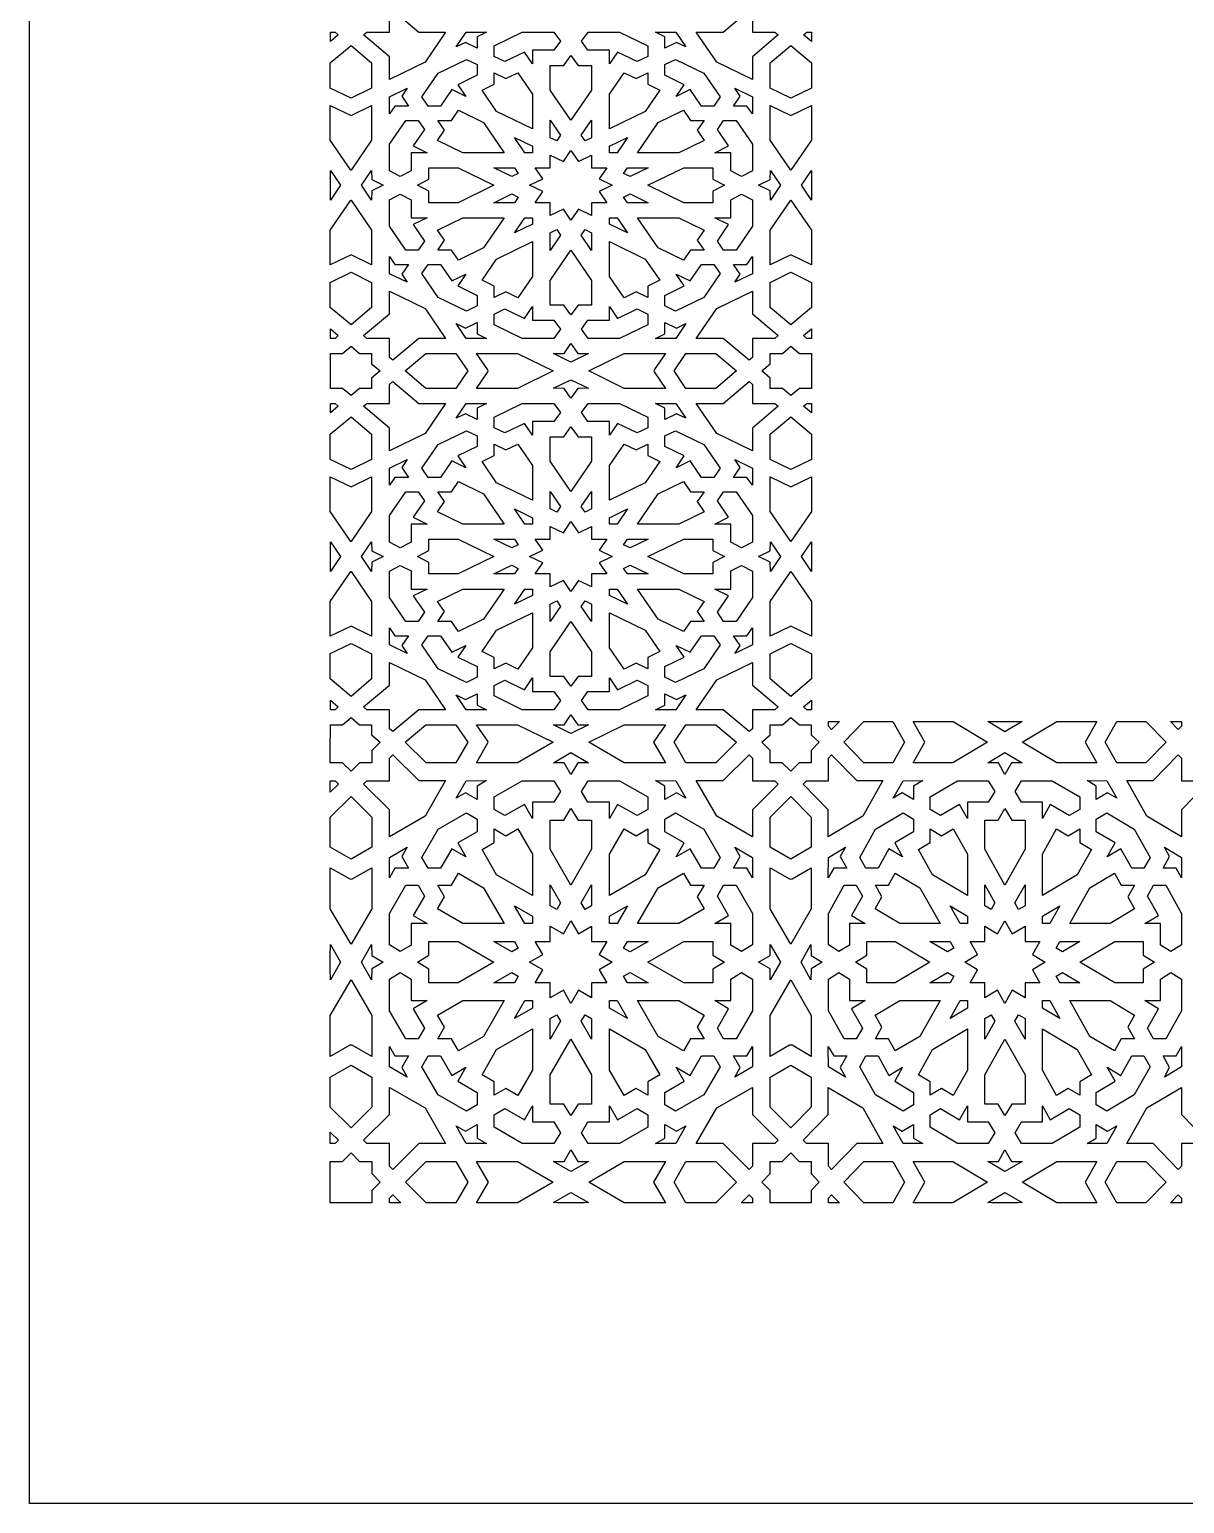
# Model space of a CAD drawing. Extents: x -340 to 340, y -250 to 250.
# Drawn here: x -340 to -148, y -250 to -5 of the extents above; entities that cross this region are included whole.
import ezdxf

# ---------------------------------------------------------------- set-up
doc = ezdxf.new("R2010")
doc.units = 0
doc.layers.add('LAYER_1', color=18, linetype='CONTINUOUS')

msp = doc.modelspace()

# ---------------------------------------------------------------- linework, layer by layer
at = {"layer": 'LAYER_1'}
for points in [[(-340, -250), (-340, 100), (-180, 250), (340, 250), (340, -250)], [(-275.31, -5.4), (-270.84, -5.4), (-274.26, -10.39), (-280.17, -13.27), (-280.17, -9.5), (-284.46, -5.87), (-283.91, -5.41), (-280.16, -5.41), (-280.16, -2.9), (-280.16, -2.9), (-280.16, -2.25), (-280.16, -2.25), (-280.16, -2.9), (-278.28, -2.9), (-279.6, -1.78), (-280.16, -2.25), (-280.16, -2.24), (-279.6, -1.77)], [(-219.85, -2.24), (-219.85, -5.41), (-216.1, -5.41), (-215.55, -5.87), (-219.84, -9.5), (-219.84, -13.27), (-225.75, -10.39), (-229.17, -5.4), (-224.69, -5.4), (-220.4, -1.77)], [(-289.22, -5.41), (-288.67, -5.87), (-289.99, -6.99), (-289.99, -5.41)], [(-265.6, -6.17), (-265.6, -8.06), (-267.53, -7.12), (-269.1, -7.87), (-267.41, -5.4), (-264.04, -5.4)], [(-252.85, -5.4), (-251.74, -6.92), (-252.84, -8.43), (-256.4, -8.43), (-256.4, -10.69), (-257.75, -8.73), (-260.98, -10.31), (-262.78, -9.44), (-262.78, -7.68), (-258.09, -5.4)], [(-237.23, -7.68), (-237.23, -9.44), (-239.02, -10.31), (-242.26, -8.73), (-243.6, -10.69), (-243.6, -8.43), (-247.17, -8.43), (-248.26, -6.92), (-247.16, -5.4), (-241.92, -5.4)], [(-232.59, -5.4), (-230.9, -7.87), (-232.47, -7.12), (-234.41, -8.06), (-234.41, -6.17), (-235.97, -5.4)], [(-210.01, -6.99), (-211.34, -5.87), (-210.78, -5.41), (-210.01, -5.41)], [(-283.13, -10.53), (-283.13, -14.72), (-286.56, -16.39), (-290, -14.72), (-290, -10.53), (-286.56, -7.63)], [(-248.82, -10.94), (-246.57, -10.93), (-246.57, -15.03), (-250, -20.05), (-253.44, -15.03), (-253.44, -10.93), (-251.18, -10.94), (-250, -9.31)], [(-210, -10.53), (-210, -14.72), (-213.44, -16.39), (-216.88, -14.72), (-216.88, -10.53), (-213.44, -7.63)], [(-265.6, -10.81), (-265.6, -12.56), (-268.83, -14.14), (-267.49, -16.1), (-269.81, -14.97), (-271.68, -17.7), (-273.76, -17.7), (-274.79, -16.18), (-272.08, -12.22), (-267.39, -9.93)], [(-256.4, -15.7), (-256.4, -21.5), (-262.35, -18.6), (-264.78, -15.06), (-262.78, -14.08), (-262.78, -12.18), (-260.83, -13.13), (-258.83, -12.15)], [(-239.18, -13.13), (-237.23, -12.18), (-237.23, -14.08), (-235.23, -15.06), (-237.65, -18.6), (-243.6, -21.5), (-243.6, -15.7), (-241.17, -12.15)], [(-227.92, -12.22), (-225.21, -16.18), (-226.25, -17.7), (-228.33, -17.7), (-230.2, -14.97), (-232.51, -16.1), (-231.18, -14.14), (-234.41, -12.56), (-234.41, -10.81), (-232.62, -9.93)], [(-278.13, -16.06), (-277.01, -17.7), (-279.25, -17.7), (-280.17, -19.01), (-280.16, -16.16), (-277.24, -14.74)], [(-219.85, -16.16), (-219.84, -19.01), (-220.76, -17.7), (-223, -17.7), (-221.88, -16.06), (-222.77, -14.74)], [(-283.13, -23.37), (-286.56, -28.36), (-286.56, -28.36), (-286.57, -28.36), (-290, -23.37), (-290, -17.61), (-286.56, -19.29), (-283.13, -17.61)], [(-264.53, -20.44), (-261.09, -25.46), (-267.96, -25.46), (-272.16, -23.41), (-271.01, -21.72), (-272.13, -20.08), (-269.88, -20.08), (-268.72, -18.39)], [(-230.13, -20.08), (-227.87, -20.08), (-229, -21.72), (-227.84, -23.41), (-232.05, -25.46), (-238.92, -25.46), (-235.48, -20.44), (-231.28, -18.39)], [(-210, -23.37), (-213.44, -28.36), (-213.44, -28.36), (-213.45, -28.36), (-216.88, -23.37), (-216.88, -17.61), (-213.44, -19.29), (-210, -17.61)], [(-275.38, -20.08), (-274.35, -21.59), (-276.22, -24.32), (-273.89, -25.46), (-276.58, -25.46), (-276.58, -28.47), (-278.37, -29.39), (-280.17, -28.46), (-280.17, -24.04), (-277.46, -20.08)], [(-251.72, -22.56), (-252.35, -23.48), (-253.44, -22.95), (-253.44, -20.04)], [(-246.57, -22.95), (-247.66, -23.48), (-248.29, -22.56), (-246.57, -20.04)], [(-219.84, -24.04), (-219.84, -28.46), (-221.64, -29.39), (-223.43, -28.47), (-223.43, -25.46), (-226.11, -25.46), (-223.79, -24.32), (-225.66, -21.59), (-224.62, -20.08), (-222.55, -20.08)], [(-256.4, -24.39), (-256.4, -25.46), (-257.66, -25.46), (-259.39, -22.94)], [(-242.34, -25.46), (-243.6, -25.46), (-243.6, -24.39), (-240.62, -22.94)], [(-248.75, -26.9), (-246.57, -25.84), (-246.57, -27.96), (-244.05, -27.96), (-245.31, -29.8), (-243.13, -30.86), (-245.31, -31.92), (-244.05, -33.76), (-246.57, -33.76), (-246.57, -35.88), (-248.75, -34.82), (-250, -36.66), (-251.26, -34.82), (-253.44, -35.88), (-253.44, -33.76), (-255.95, -33.76), (-254.69, -31.92), (-256.87, -30.86), (-254.69, -29.8), (-255.95, -27.96), (-253.44, -27.96), (-253.44, -25.84), (-251.26, -26.9), (-250, -25.06)], [(-288.3, -30.86), (-289.99, -33.34), (-289.99, -32.7), (-289.99, -29.02), (-289.99, -28.39)], [(-283.12, -29.92), (-281.19, -30.86), (-283.12, -31.81), (-283.14, -33.34), (-284.83, -30.86), (-283.14, -28.39)], [(-262.81, -30.86), (-268.75, -33.76), (-273.61, -33.76), (-273.61, -31.86), (-275.53, -30.86), (-273.61, -29.86), (-273.61, -27.96), (-268.75, -27.96)], [(-258.75, -28.88), (-259.84, -29.41), (-262.82, -27.96), (-259.38, -27.96)], [(-237.19, -27.96), (-240.17, -29.41), (-241.26, -28.88), (-240.63, -27.96)], [(-226.4, -27.96), (-226.4, -29.86), (-224.48, -30.86), (-226.4, -31.86), (-226.4, -33.76), (-231.25, -33.76), (-237.2, -30.86), (-231.25, -27.96)], [(-215.18, -30.86), (-216.86, -33.34), (-216.88, -31.81), (-218.82, -30.86), (-216.88, -29.92), (-216.86, -28.39)], [(-210.01, -29.02), (-210.01, -32.7), (-210.02, -33.34), (-211.7, -30.86), (-210.02, -28.39)], [(-283.13, -38.35), (-283.13, -44.11), (-286.56, -42.44), (-290, -44.11), (-290, -38.35), (-286.57, -33.36), (-286.56, -33.37), (-286.56, -33.36)], [(-276.58, -33.26), (-276.58, -36.27), (-273.89, -36.27), (-276.22, -37.4), (-274.35, -40.13), (-275.38, -41.65), (-277.46, -41.65), (-280.17, -37.68), (-280.17, -33.26), (-278.37, -32.33)], [(-258.75, -32.84), (-259.38, -33.76), (-262.82, -33.76), (-259.84, -32.31)], [(-237.19, -33.76), (-240.63, -33.76), (-241.26, -32.84), (-240.17, -32.31)], [(-219.84, -33.26), (-219.84, -37.68), (-222.55, -41.65), (-224.62, -41.65), (-225.66, -40.13), (-223.79, -37.4), (-226.11, -36.27), (-223.43, -36.27), (-223.43, -33.26), (-221.64, -32.33)], [(-210, -38.35), (-210, -44.11), (-213.44, -42.44), (-216.88, -44.11), (-216.88, -38.35), (-213.45, -33.36), (-213.44, -33.37), (-213.44, -33.36)], [(-261.09, -36.27), (-264.53, -41.29), (-268.72, -43.33), (-269.88, -41.65), (-272.13, -41.65), (-271.01, -40), (-272.16, -38.31), (-267.96, -36.27)], [(-256.4, -36.27), (-256.4, -37.33), (-259.39, -38.78), (-257.66, -36.27)], [(-240.62, -38.78), (-243.6, -37.33), (-243.6, -36.27), (-242.34, -36.27)], [(-227.84, -38.31), (-229, -40), (-227.87, -41.65), (-230.13, -41.65), (-231.28, -43.33), (-235.48, -41.29), (-238.92, -36.27), (-232.05, -36.27)], [(-251.72, -39.16), (-253.44, -41.68), (-253.44, -38.78), (-252.35, -38.24)], [(-246.57, -38.78), (-246.57, -41.68), (-248.29, -39.16), (-247.66, -38.24)], [(-256.4, -46.02), (-258.83, -49.57), (-260.83, -48.59), (-262.78, -49.54), (-262.78, -47.64), (-264.78, -46.66), (-262.35, -43.12), (-256.4, -40.22)], [(-237.65, -43.12), (-235.23, -46.66), (-237.23, -47.64), (-237.23, -49.54), (-239.18, -48.59), (-241.17, -49.57), (-243.6, -46.02), (-243.6, -40.22)], [(-279.25, -44.02), (-277.01, -44.02), (-278.13, -45.66), (-277.24, -46.99), (-280.16, -45.56), (-280.17, -42.71)], [(-269.81, -46.75), (-267.49, -45.62), (-268.83, -47.58), (-265.6, -49.16), (-265.6, -50.91), (-267.39, -51.79), (-272.08, -49.5), (-274.79, -45.54), (-273.76, -44.02), (-271.68, -44.02)], [(-246.57, -46.69), (-246.57, -50.79), (-248.82, -50.79), (-250, -52.41), (-251.18, -50.79), (-253.44, -50.79), (-253.44, -46.69), (-250, -41.67)], [(-226.25, -44.02), (-225.21, -45.54), (-227.92, -49.5), (-232.62, -51.79), (-234.41, -50.91), (-234.41, -49.16), (-231.18, -47.58), (-232.51, -45.62), (-230.2, -46.75), (-228.33, -44.02)], [(-219.85, -45.56), (-222.77, -46.99), (-221.88, -45.66), (-223, -44.02), (-220.76, -44.02), (-219.84, -42.71)], [(-283.13, -47), (-283.13, -51.2), (-286.56, -54.09), (-290, -51.2), (-290, -47), (-286.56, -45.33)], [(-210, -47), (-210, -51.2), (-213.44, -54.09), (-216.88, -51.2), (-216.88, -47), (-213.44, -45.33)], [(-274.26, -51.33), (-270.84, -56.33), (-275.31, -56.33), (-279.6, -59.95), (-280.16, -59.48), (-280.16, -56.32), (-283.91, -56.32), (-284.46, -55.85), (-280.17, -52.23), (-280.17, -48.45)], [(-219.84, -52.23), (-215.55, -55.85), (-216.1, -56.32), (-219.85, -56.32), (-219.85, -59.48), (-220.4, -59.95), (-224.69, -56.33), (-229.17, -56.33), (-225.75, -51.33), (-219.84, -48.45)], [(-256.4, -53.29), (-252.84, -53.29), (-251.74, -54.8), (-252.85, -56.32), (-258.09, -56.32), (-262.78, -54.04), (-262.78, -52.29), (-260.98, -51.41), (-257.75, -52.99), (-256.4, -51.03)], [(-242.26, -52.99), (-239.02, -51.41), (-237.23, -52.29), (-237.23, -54.04), (-241.92, -56.32), (-247.16, -56.32), (-248.26, -54.8), (-247.17, -53.29), (-243.6, -53.29), (-243.6, -51.03)], [(-265.6, -55.55), (-264.04, -56.33), (-267.41, -56.32), (-269.1, -53.85), (-267.53, -54.6), (-265.6, -53.66)], [(-232.47, -54.6), (-230.9, -53.85), (-232.59, -56.32), (-235.97, -56.33), (-234.41, -55.55), (-234.41, -53.66)], [(-288.67, -55.85), (-289.22, -56.32), (-289.99, -56.32), (-289.99, -54.73)], [(-210.01, -56.32), (-210.78, -56.32), (-211.34, -55.85), (-210.01, -54.73)], [(-285.15, -58.82), (-283.14, -58.82), (-283.14, -60.52), (-281.72, -61.72), (-283.14, -62.93), (-283.14, -64.62), (-285.15, -64.62), (-286.56, -65.82), (-287.98, -64.62), (-289.99, -64.62), (-289.99, -62.93), (-289.99, -61.72), (-289.99, -60.52), (-289.99, -58.82), (-287.98, -58.82), (-286.56, -57.63)], [(-248.88, -58.82), (-247.08, -58.83), (-250, -60.26), (-252.93, -58.83), (-251.12, -58.82), (-250, -57.19)], [(-212.02, -58.82), (-210.01, -58.82), (-210.01, -60.52), (-210.01, -61.72), (-210.01, -62.93), (-210.01, -64.62), (-212.02, -64.62), (-213.44, -65.82), (-214.86, -64.62), (-216.87, -64.62), (-216.87, -62.93), (-218.29, -61.72), (-216.87, -60.52), (-216.87, -58.82), (-214.86, -58.82), (-213.44, -57.63)], [(-267.14, -61.72), (-269.13, -64.63), (-274.1, -64.63), (-277.54, -61.72), (-274.1, -58.82), (-269.13, -58.82)], [(-252.96, -61.72), (-258.88, -64.63), (-265.7, -64.63), (-263.84, -61.9), (-263.78, -61.72), (-263.84, -61.54), (-265.7, -58.82), (-258.88, -58.82)], [(-234.3, -58.82), (-236.17, -61.54), (-236.22, -61.72), (-236.17, -61.9), (-234.3, -64.63), (-241.13, -64.63), (-247.05, -61.72), (-241.13, -58.82)], [(-225.91, -58.82), (-222.47, -61.72), (-225.91, -64.63), (-230.88, -64.63), (-232.87, -61.72), (-230.88, -58.82)], [(-275.31, -67.12), (-270.84, -67.12), (-274.26, -72.11), (-280.17, -75), (-280.17, -71.22), (-284.46, -67.6), (-283.91, -67.13), (-280.16, -67.13), (-280.16, -63.96), (-279.6, -63.5)], [(-247.08, -64.61), (-248.88, -64.62), (-250, -66.26), (-251.12, -64.62), (-252.93, -64.61), (-250, -63.19)], [(-219.85, -63.96), (-219.85, -67.13), (-216.1, -67.13), (-215.55, -67.6), (-219.84, -71.22), (-219.84, -75), (-225.75, -72.11), (-229.17, -67.12), (-224.69, -67.12), (-220.4, -63.5)], [(-289.22, -67.13), (-288.67, -67.6), (-289.99, -68.71), (-289.99, -67.13)], [(-265.6, -67.9), (-265.6, -69.79), (-267.53, -68.84), (-269.1, -69.59), (-267.41, -67.13), (-264.04, -67.12)], [(-252.85, -67.12), (-251.74, -68.64), (-252.84, -70.15), (-256.4, -70.15), (-256.4, -72.42), (-257.75, -70.45), (-260.98, -72.03), (-262.78, -71.16), (-262.78, -69.4), (-258.09, -67.12)], [(-237.23, -69.4), (-237.23, -71.16), (-239.02, -72.03), (-242.26, -70.45), (-243.6, -72.42), (-243.6, -70.15), (-247.17, -70.15), (-248.26, -68.64), (-247.16, -67.12), (-241.92, -67.12)], [(-232.59, -67.13), (-230.9, -69.59), (-232.47, -68.84), (-234.41, -69.79), (-234.41, -67.9), (-235.97, -67.12)], [(-210.01, -68.71), (-211.34, -67.6), (-210.78, -67.13), (-210.01, -67.13)], [(-283.13, -72.25), (-283.13, -76.44), (-286.56, -78.12), (-290, -76.44), (-290, -72.25), (-286.56, -69.35)], [(-248.82, -72.66), (-246.57, -72.66), (-246.57, -76.75), (-250, -81.78), (-253.44, -76.75), (-253.44, -72.66), (-251.18, -72.66), (-250, -71.04)], [(-210, -72.25), (-210, -76.44), (-213.44, -78.12), (-216.88, -76.44), (-216.88, -72.25), (-213.44, -69.35)], [(-265.6, -72.53), (-265.6, -74.28), (-268.83, -75.86), (-267.49, -77.82), (-269.81, -76.69), (-271.68, -79.42), (-273.76, -79.42), (-274.79, -77.91), (-272.08, -73.94), (-267.39, -71.66)], [(-227.92, -73.94), (-225.21, -77.91), (-226.25, -79.42), (-228.33, -79.42), (-230.2, -76.69), (-232.51, -77.82), (-231.18, -75.86), (-234.41, -74.28), (-234.41, -72.53), (-232.62, -71.66)], [(-256.4, -77.43), (-256.4, -83.22), (-262.35, -80.32), (-264.78, -76.78), (-262.78, -75.8), (-262.78, -73.9), (-260.83, -74.85), (-258.83, -73.88)], [(-239.18, -74.85), (-237.23, -73.9), (-237.23, -75.8), (-235.23, -76.78), (-237.65, -80.32), (-243.6, -83.22), (-243.6, -77.43), (-241.17, -73.88)], [(-278.13, -77.79), (-277.01, -79.42), (-279.25, -79.42), (-280.17, -80.74), (-280.16, -77.88), (-277.24, -76.46)], [(-219.85, -77.88), (-219.84, -80.74), (-220.76, -79.42), (-223, -79.42), (-221.88, -77.79), (-222.77, -76.46)], [(-283.13, -85.09), (-286.56, -90.08), (-286.56, -90.08), (-286.57, -90.08), (-290, -85.1), (-290, -79.33), (-286.56, -81.01), (-283.13, -79.33)], [(-264.53, -82.16), (-261.09, -87.18), (-267.96, -87.18), (-272.16, -85.13), (-271.01, -83.44), (-272.13, -81.8), (-269.88, -81.8), (-268.72, -80.11)], [(-230.13, -81.8), (-227.87, -81.8), (-229, -83.44), (-227.84, -85.13), (-232.05, -87.18), (-238.92, -87.18), (-235.48, -82.16), (-231.28, -80.11)], [(-213.44, -81.01), (-210, -79.33), (-210, -85.09), (-213.44, -90.08), (-213.44, -90.08), (-213.45, -90.08), (-216.88, -85.09), (-216.88, -79.33)], [(-275.38, -81.8), (-274.35, -83.31), (-276.22, -86.05), (-273.89, -87.18), (-276.58, -87.18), (-276.58, -90.19), (-278.37, -91.11), (-280.17, -90.18), (-280.17, -85.76), (-277.46, -81.8)], [(-251.72, -84.28), (-252.35, -85.2), (-253.44, -84.67), (-253.44, -81.76)], [(-246.57, -84.67), (-247.66, -85.2), (-248.29, -84.28), (-246.57, -81.76)], [(-219.84, -85.76), (-219.84, -90.18), (-221.64, -91.11), (-223.43, -90.19), (-223.43, -87.18), (-226.11, -87.18), (-223.79, -86.05), (-225.66, -83.31), (-224.62, -81.8), (-222.55, -81.8)], [(-256.4, -86.12), (-256.4, -87.18), (-257.66, -87.18), (-259.39, -84.66)], [(-242.34, -87.18), (-243.6, -87.18), (-243.6, -86.12), (-240.62, -84.66)], [(-248.75, -88.62), (-246.57, -87.56), (-246.57, -89.68), (-244.05, -89.68), (-245.31, -91.52), (-243.13, -92.58), (-245.31, -93.65), (-244.05, -95.48), (-246.57, -95.48), (-246.57, -97.61), (-248.75, -96.54), (-250, -98.38), (-251.26, -96.54), (-253.44, -97.61), (-253.44, -95.48), (-255.95, -95.48), (-254.69, -93.65), (-256.87, -92.58), (-254.69, -91.52), (-255.95, -89.68), (-253.44, -89.68), (-253.44, -87.56), (-251.26, -88.62), (-250, -86.78)], [(-288.3, -92.58), (-289.99, -95.06), (-289.99, -94.42), (-289.99, -90.74), (-289.99, -90.11)], [(-283.12, -91.64), (-281.19, -92.58), (-283.12, -93.53), (-283.14, -95.06), (-284.83, -92.58), (-283.14, -90.11)], [(-262.81, -92.58), (-268.75, -95.48), (-273.61, -95.48), (-273.61, -93.58), (-275.53, -92.58), (-273.61, -91.59), (-273.61, -89.68), (-268.75, -89.68)], [(-258.75, -90.61), (-259.84, -91.14), (-262.82, -89.68), (-259.38, -89.68)], [(-237.19, -89.68), (-240.17, -91.14), (-241.26, -90.61), (-240.63, -89.68)], [(-226.4, -89.68), (-226.4, -91.59), (-224.48, -92.58), (-226.4, -93.58), (-226.4, -95.48), (-231.25, -95.48), (-237.2, -92.58), (-231.25, -89.68)], [(-215.18, -92.58), (-216.86, -95.06), (-216.88, -93.53), (-218.82, -92.58), (-216.88, -91.64), (-216.86, -90.11)], [(-210.01, -90.74), (-210.01, -94.42), (-210.02, -95.06), (-211.7, -92.58), (-210.02, -90.11)], [(-283.13, -100.07), (-283.13, -105.83), (-286.56, -104.16), (-290, -105.83), (-290, -100.07), (-286.57, -95.09), (-286.56, -95.09), (-286.56, -95.09)], [(-276.58, -94.98), (-276.58, -97.99), (-273.89, -97.99), (-276.22, -99.12), (-274.35, -101.85), (-275.38, -103.37), (-277.46, -103.37), (-280.17, -99.41), (-280.17, -94.99), (-278.37, -94.05)], [(-258.75, -94.56), (-259.38, -95.48), (-262.82, -95.48), (-259.84, -94.03)], [(-237.19, -95.48), (-240.63, -95.48), (-241.26, -94.56), (-240.17, -94.03)], [(-219.84, -94.99), (-219.84, -99.41), (-222.55, -103.37), (-224.62, -103.37), (-225.66, -101.85), (-223.79, -99.12), (-226.11, -97.99), (-223.43, -97.99), (-223.43, -94.98), (-221.64, -94.05)], [(-210, -100.07), (-210, -105.83), (-213.44, -104.16), (-216.88, -105.83), (-216.88, -100.07), (-213.45, -95.09), (-213.44, -95.09), (-213.44, -95.09)], [(-261.09, -97.99), (-264.53, -103.01), (-268.72, -105.06), (-269.88, -103.37), (-272.13, -103.37), (-271.01, -101.72), (-272.16, -100.04), (-267.96, -97.99)], [(-256.4, -97.99), (-256.4, -99.05), (-259.39, -100.5), (-257.66, -97.99)], [(-240.62, -100.5), (-243.6, -99.05), (-243.6, -97.99), (-242.34, -97.99)], [(-227.84, -100.04), (-229, -101.72), (-227.87, -103.37), (-230.13, -103.37), (-231.28, -105.06), (-235.48, -103.01), (-238.92, -97.99), (-232.05, -97.99)], [(-251.72, -100.89), (-253.44, -103.4), (-253.44, -100.5), (-252.35, -99.97)], [(-246.57, -100.5), (-246.57, -103.4), (-248.29, -100.89), (-247.66, -99.97)], [(-256.4, -107.74), (-258.83, -111.29), (-260.83, -110.31), (-262.78, -111.26), (-262.78, -109.36), (-264.78, -108.39), (-262.35, -104.84), (-256.4, -101.94)], [(-237.65, -104.84), (-235.23, -108.39), (-237.23, -109.36), (-237.23, -111.26), (-239.18, -110.31), (-241.17, -111.29), (-243.6, -107.74), (-243.6, -101.94)], [(-279.25, -105.75), (-277.01, -105.75), (-278.13, -107.38), (-277.24, -108.71), (-280.16, -107.28), (-280.17, -104.43)], [(-246.57, -108.41), (-246.57, -112.51), (-248.82, -112.51), (-250, -114.13), (-251.18, -112.51), (-253.44, -112.51), (-253.44, -108.41), (-250, -103.39)], [(-219.85, -107.28), (-222.77, -108.71), (-221.88, -107.38), (-223, -105.75), (-220.76, -105.75), (-219.84, -104.43)], [(-283.13, -108.73), (-283.13, -112.92), (-286.56, -115.82), (-290, -112.92), (-290, -108.72), (-286.56, -107.05)], [(-269.81, -108.48), (-267.49, -107.35), (-268.83, -109.3), (-265.6, -110.88), (-265.6, -112.64), (-267.39, -113.51), (-272.08, -111.22), (-274.79, -107.26), (-273.76, -105.75), (-271.68, -105.75)], [(-226.25, -105.75), (-225.21, -107.26), (-227.92, -111.22), (-232.62, -113.51), (-234.41, -112.64), (-234.41, -110.88), (-231.18, -109.3), (-232.51, -107.35), (-230.2, -108.48), (-228.33, -105.75)], [(-210, -108.73), (-210, -112.92), (-213.44, -115.82), (-216.88, -112.92), (-216.88, -108.73), (-213.44, -107.05)], [(-274.26, -113.06), (-270.84, -118.05), (-275.31, -118.05), (-279.6, -121.67), (-280.16, -121.21), (-280.16, -118.04), (-283.91, -118.04), (-284.46, -117.57), (-280.17, -113.95), (-280.17, -110.17)], [(-219.84, -113.95), (-215.55, -117.57), (-216.1, -118.04), (-219.85, -118.04), (-219.85, -121.21), (-220.4, -121.67), (-224.69, -118.05), (-229.17, -118.05), (-225.75, -113.06), (-219.84, -110.17)], [(-256.4, -115.02), (-252.84, -115.02), (-251.74, -116.53), (-252.85, -118.05), (-258.09, -118.05), (-262.78, -115.76), (-262.78, -114.01), (-260.98, -113.13), (-257.75, -114.72), (-256.4, -112.75)], [(-242.26, -114.72), (-239.02, -113.13), (-237.23, -114.01), (-237.23, -115.76), (-241.92, -118.05), (-247.16, -118.05), (-248.26, -116.53), (-247.17, -115.02), (-243.6, -115.02), (-243.6, -112.75)], [(-288.67, -117.57), (-289.22, -118.04), (-289.99, -118.04), (-289.99, -116.45)], [(-265.6, -117.27), (-264.04, -118.05), (-267.41, -118.04), (-269.1, -115.58), (-267.53, -116.33), (-265.6, -115.38)], [(-232.47, -116.33), (-230.9, -115.58), (-232.59, -118.04), (-235.97, -118.05), (-234.41, -117.27), (-234.41, -115.38)], [(-210.01, -118.04), (-210.78, -118.04), (-211.34, -117.57), (-210.01, -116.45)], [(-285.15, -120.54), (-283.14, -120.54), (-283.14, -122.24), (-281.72, -123.44), (-283.12, -124.85), (-283.12, -126.87), (-285.14, -126.87), (-286.56, -128.28), (-287.98, -126.87), (-290, -126.87), (-290, -124.85), (-290, -124.85), (-290, -124.68), (-290, -123.44), (-289.99, -122.24), (-289.99, -120.54), (-287.98, -120.54), (-286.56, -119.35)], [(-248.88, -120.54), (-247.08, -120.56), (-250, -121.98), (-252.93, -120.56), (-251.12, -120.54), (-250, -118.91)], [(-212.04, -120.54), (-210.1, -120.54), (-210.1, -122.24), (-208.73, -123.44), (-210.1, -124.85), (-210.1, -126.87), (-212.06, -126.87), (-213.45, -128.28), (-214.87, -126.87), (-216.88, -126.87), (-216.88, -124.85), (-218.29, -123.44), (-216.87, -122.24), (-216.87, -120.54), (-214.86, -120.54), (-213.44, -119.35)], [(-206.68, -121.33), (-207.21, -120.78), (-207.21, -120.01), (-205.39, -120.01)], [(-194.55, -123.44), (-196.48, -126.88), (-201.31, -126.87), (-204.65, -123.44), (-201.31, -120), (-198.15, -120), (-196.48, -120)], [(-180.76, -123.43), (-180.76, -123.44), (-180.76, -123.44), (-186.51, -126.88), (-193.14, -126.87), (-191.21, -123.44), (-193.14, -120), (-190.5, -120), (-186.5, -120)], [(-175.02, -120.02), (-177.87, -121.7), (-180.72, -120.02), (-179.99, -120.01), (-175.75, -120.01)], [(-162.6, -120), (-164.53, -123.44), (-162.6, -126.87), (-169.24, -126.88), (-174.99, -123.44), (-174.98, -123.44), (-174.99, -123.43), (-169.24, -120), (-165.24, -120)], [(-154.43, -120), (-151.09, -123.44), (-154.43, -126.87), (-159.26, -126.88), (-161.19, -123.44), (-159.26, -120), (-157.59, -120)], [(-148.53, -120.78), (-149.07, -121.33), (-150.36, -120.01), (-148.53, -120.01)], [(-267.14, -123.44), (-269.12, -126.88), (-274.09, -126.87), (-277.53, -123.44), (-274.1, -120.54), (-269.13, -120.54)], [(-252.96, -123.44), (-252.97, -123.44), (-252.97, -123.44), (-258.88, -126.88), (-265.7, -126.87), (-263.75, -123.44), (-263.84, -123.27), (-265.7, -120.54), (-258.88, -120.54)], [(-234.3, -120.54), (-236.17, -123.27), (-236.26, -123.44), (-234.31, -126.87), (-241.13, -126.88), (-247.04, -123.44), (-247.04, -123.44), (-247.04, -123.44), (-241.13, -120.54)], [(-225.91, -120.54), (-222.48, -123.44), (-222.48, -123.44), (-225.91, -126.87), (-230.88, -126.88), (-232.87, -123.44), (-230.88, -120.54)], [(-275.31, -129.83), (-270.84, -129.83), (-274.26, -135.75), (-280.17, -139.17), (-280.17, -134.69), (-284.46, -130.4), (-283.91, -129.84), (-280.16, -129.84), (-280.16, -126.09), (-279.6, -125.54)], [(-247.07, -126.86), (-248.88, -126.88), (-250, -128.81), (-251.12, -126.88), (-252.93, -126.86), (-250, -125.18)], [(-219.85, -126.09), (-219.85, -129.84), (-216.1, -129.84), (-215.54, -130.4), (-219.84, -134.69), (-219.84, -139.17), (-225.75, -135.75), (-229.17, -129.83), (-224.69, -129.83), (-220.4, -125.54)], [(-202.5, -129.83), (-198.14, -129.83), (-201.47, -135.75), (-207.23, -139.17), (-207.23, -134.69), (-211.4, -130.4), (-210.86, -129.84), (-207.21, -129.84), (-207.21, -126.09), (-206.68, -125.54)], [(-175.02, -126.86), (-176.78, -126.88), (-177.87, -128.81), (-178.96, -126.88), (-180.72, -126.86), (-177.87, -125.18)], [(-148.53, -126.09), (-148.53, -129.84), (-144.88, -129.84), (-144.34, -130.4), (-148.52, -134.69), (-148.52, -139.17), (-154.27, -135.75), (-157.6, -129.83), (-153.24, -129.83), (-149.07, -125.54)], [(-288.66, -130.4), (-290, -131.74), (-290, -129.84), (-289.21, -129.84)], [(-265.6, -130.76), (-265.6, -132.99), (-267.53, -131.87), (-269.1, -132.76), (-267.42, -129.84), (-264.04, -129.83)], [(-252.85, -129.84), (-251.74, -131.64), (-252.84, -133.43), (-256.4, -133.43), (-256.4, -136.11), (-257.75, -133.78), (-260.98, -135.65), (-262.78, -134.62), (-262.78, -132.54), (-258.09, -129.84)], [(-237.23, -132.54), (-237.23, -134.62), (-239.02, -135.65), (-242.26, -133.78), (-243.6, -136.11), (-243.6, -133.43), (-247.17, -133.43), (-248.26, -131.64), (-247.16, -129.84), (-241.92, -129.84)], [(-232.59, -129.84), (-230.9, -132.76), (-232.47, -131.87), (-234.41, -132.99), (-234.41, -130.76), (-235.97, -129.83)], [(-193.04, -130.76), (-193.04, -132.99), (-194.93, -131.87), (-196.46, -132.76), (-194.81, -129.84), (-191.53, -129.83)], [(-180.64, -129.84), (-179.57, -131.64), (-180.63, -133.43), (-184.1, -133.43), (-184.1, -136.11), (-185.41, -133.78), (-188.56, -135.65), (-190.3, -134.62), (-190.3, -132.54), (-185.74, -129.84)], [(-165.44, -132.54), (-165.44, -134.62), (-167.19, -135.65), (-170.33, -133.78), (-171.64, -136.11), (-171.64, -133.43), (-175.11, -133.43), (-176.18, -131.64), (-175.1, -129.84), (-170.01, -129.84)], [(-160.93, -129.84), (-159.28, -132.76), (-160.81, -131.87), (-162.7, -132.99), (-162.7, -130.76), (-164.22, -129.83)], [(-283.12, -135.9), (-283.12, -140.87), (-286.56, -142.86), (-290, -140.87), (-290, -135.9), (-286.56, -132.47)], [(-248.82, -136.4), (-246.57, -136.39), (-246.57, -141.25), (-250, -147.2), (-253.44, -141.25), (-253.44, -136.39), (-251.18, -136.4), (-250, -134.47)], [(-210.1, -135.9), (-210.1, -140.87), (-213.45, -142.86), (-216.89, -140.87), (-216.89, -135.9), (-213.45, -132.47)], [(-176.72, -136.4), (-174.53, -136.39), (-174.53, -141.25), (-177.87, -147.2), (-181.21, -141.25), (-181.21, -136.39), (-179.02, -136.4), (-177.87, -134.47)], [(-265.6, -136.24), (-265.6, -138.32), (-268.83, -140.19), (-267.49, -142.51), (-269.81, -141.17), (-271.68, -144.41), (-273.76, -144.41), (-274.79, -142.61), (-272.08, -137.92), (-267.39, -135.21)], [(-227.92, -137.92), (-225.21, -142.61), (-226.25, -144.41), (-228.33, -144.41), (-230.2, -141.17), (-232.51, -142.51), (-231.18, -140.19), (-234.41, -138.32), (-234.41, -136.24), (-232.62, -135.21)], [(-193.04, -136.24), (-193.04, -138.32), (-196.19, -140.19), (-194.89, -142.51), (-197.14, -141.17), (-198.96, -144.41), (-200.99, -144.41), (-201.99, -142.61), (-199.36, -137.92), (-194.79, -135.21)], [(-156.38, -137.92), (-153.75, -142.61), (-154.76, -144.41), (-156.78, -144.41), (-158.6, -141.17), (-160.85, -142.51), (-159.55, -140.19), (-162.7, -138.32), (-162.7, -136.24), (-160.95, -135.21)], [(-256.4, -142.04), (-256.4, -148.91), (-262.35, -145.48), (-264.78, -141.28), (-262.78, -140.12), (-262.78, -137.87), (-260.83, -139), (-258.83, -137.84)], [(-239.18, -139), (-237.23, -137.87), (-237.23, -140.12), (-235.23, -141.28), (-237.65, -145.48), (-243.6, -148.91), (-243.6, -142.04), (-241.17, -137.84)], [(-184.1, -142.04), (-184.1, -148.91), (-189.89, -145.48), (-192.25, -141.28), (-190.3, -140.12), (-190.3, -137.87), (-188.41, -139), (-186.46, -137.84)], [(-167.34, -139), (-165.44, -137.87), (-165.44, -140.12), (-163.49, -141.28), (-165.85, -145.48), (-171.64, -148.91), (-171.64, -142.04), (-169.28, -137.84)], [(-278.13, -142.47), (-277.01, -144.41), (-279.25, -144.41), (-280.17, -145.97), (-280.16, -142.59), (-277.24, -140.9)], [(-219.85, -142.59), (-219.84, -145.97), (-220.76, -144.41), (-223, -144.41), (-221.88, -142.47), (-222.77, -140.9)], [(-205.24, -142.47), (-204.15, -144.41), (-206.33, -144.41), (-207.23, -145.97), (-207.22, -142.59), (-204.37, -140.9)], [(-148.52, -142.59), (-148.52, -145.97), (-149.41, -144.41), (-151.59, -144.41), (-150.5, -142.47), (-151.37, -140.9)], [(-283.12, -151.12), (-286.56, -157.04), (-290, -151.13), (-290, -144.3), (-286.77, -146.17), (-286.56, -146.22), (-286.35, -146.17), (-283.12, -144.3)], [(-210.09, -151.12), (-213.45, -157.04), (-216.89, -151.12), (-216.89, -144.3), (-213.66, -146.17), (-213.45, -146.22), (-213.24, -146.17), (-210.1, -144.3)], [(-264.53, -147.65), (-261.09, -153.6), (-267.96, -153.6), (-272.16, -151.17), (-271.01, -149.17), (-272.13, -147.22), (-269.88, -147.22), (-268.72, -145.22)], [(-230.13, -147.22), (-227.87, -147.22), (-229, -149.17), (-227.84, -151.17), (-232.05, -153.6), (-238.92, -153.6), (-235.48, -147.65), (-231.28, -145.22)], [(-192, -147.65), (-188.66, -153.6), (-195.34, -153.6), (-199.44, -151.17), (-198.31, -149.17), (-199.4, -147.22), (-197.21, -147.22), (-196.09, -145.22)], [(-158.53, -147.22), (-156.34, -147.22), (-157.43, -149.17), (-156.31, -151.17), (-160.4, -153.6), (-167.08, -153.6), (-163.74, -147.65), (-159.65, -145.22)], [(-275.38, -147.22), (-274.35, -149.02), (-276.22, -152.25), (-273.89, -153.6), (-276.58, -153.6), (-276.58, -157.16), (-278.37, -158.26), (-280.17, -157.15), (-280.17, -151.92), (-277.46, -147.22)], [(-251.72, -150.16), (-252.35, -151.25), (-253.44, -150.62), (-253.44, -147.18)], [(-246.57, -150.62), (-247.66, -151.25), (-248.29, -150.16), (-246.57, -147.18)], [(-219.84, -151.92), (-219.84, -157.15), (-221.64, -158.26), (-223.43, -157.16), (-223.43, -153.6), (-226.11, -153.6), (-223.79, -152.25), (-225.66, -149.02), (-224.62, -147.22), (-222.55, -147.22)], [(-202.57, -147.22), (-201.56, -149.02), (-203.38, -152.25), (-201.12, -153.6), (-203.73, -153.6), (-203.73, -157.16), (-205.47, -158.26), (-207.22, -157.15), (-207.22, -151.92), (-204.59, -147.22)], [(-179.54, -150.16), (-180.15, -151.25), (-181.21, -150.62), (-181.21, -147.18)], [(-174.53, -150.62), (-175.59, -151.25), (-176.2, -150.16), (-174.53, -147.18)], [(-148.52, -151.92), (-148.52, -157.15), (-150.27, -158.26), (-152.01, -157.16), (-152.01, -153.6), (-154.62, -153.6), (-152.36, -152.25), (-154.18, -149.02), (-153.17, -147.22), (-151.15, -147.22)], [(-256.4, -152.34), (-256.4, -153.6), (-257.67, -153.6), (-259.39, -150.62)], [(-242.34, -153.6), (-243.6, -153.6), (-243.6, -152.34), (-240.62, -150.62)], [(-184.1, -152.34), (-184.1, -153.6), (-185.33, -153.6), (-187, -150.62)], [(-170.42, -153.6), (-171.64, -153.6), (-171.64, -152.34), (-168.74, -150.62)], [(-248.75, -155.31), (-246.57, -154.05), (-246.57, -156.56), (-244.05, -156.56), (-245.31, -158.74), (-243.13, -160), (-245.31, -161.26), (-244.05, -163.43), (-246.57, -163.43), (-246.57, -165.95), (-248.75, -164.69), (-250, -166.87), (-251.26, -164.69), (-253.44, -165.95), (-253.44, -163.43), (-255.95, -163.43), (-254.69, -161.26), (-256.87, -160), (-254.69, -158.74), (-255.95, -156.56), (-253.44, -156.56), (-253.44, -154.05), (-251.26, -155.31), (-250, -153.13)], [(-176.65, -155.31), (-174.53, -154.05), (-174.53, -156.56), (-172.08, -156.56), (-173.31, -158.74), (-171.19, -160), (-173.31, -161.26), (-172.08, -163.43), (-174.53, -163.43), (-174.53, -165.95), (-176.65, -164.69), (-177.87, -166.87), (-179.09, -164.69), (-181.21, -165.95), (-181.21, -163.43), (-183.66, -163.43), (-182.44, -161.26), (-184.56, -160), (-182.44, -158.74), (-183.66, -156.56), (-181.21, -156.56), (-181.21, -154.05), (-179.09, -155.31), (-177.87, -153.13)], [(-268.75, -156.56), (-262.81, -160), (-268.75, -163.43), (-273.61, -163.43), (-273.61, -161.18), (-275.53, -160), (-273.61, -158.82), (-273.61, -156.56)], [(-259.38, -156.56), (-258.75, -157.66), (-259.84, -158.29), (-262.82, -156.56)], [(-240.17, -158.29), (-241.26, -157.66), (-240.63, -156.56), (-237.19, -156.56)], [(-226.4, -158.82), (-224.48, -160), (-226.4, -161.18), (-226.4, -163.43), (-231.25, -163.43), (-237.2, -160), (-231.25, -156.56), (-226.4, -156.56)], [(-196.12, -156.56), (-190.33, -160), (-196.12, -163.43), (-200.84, -163.43), (-200.84, -161.18), (-202.71, -160), (-200.84, -158.82), (-200.84, -156.56)], [(-186.99, -156.56), (-186.38, -157.66), (-187.44, -158.29), (-190.34, -156.56)], [(-168.3, -158.29), (-169.36, -157.66), (-168.75, -156.56), (-165.4, -156.56)], [(-154.9, -158.82), (-153.03, -160), (-154.9, -161.18), (-154.9, -163.43), (-159.62, -163.43), (-165.41, -160), (-159.62, -156.56), (-154.9, -156.56)], [(-288.29, -160), (-289.98, -162.92), (-290, -161.12), (-290, -161.11), (-290, -158.88), (-290, -158.88), (-289.98, -157.08)], [(-283.12, -158.88), (-281.19, -160), (-283.12, -161.12), (-283.14, -162.92), (-284.83, -160), (-283.14, -157.08)], [(-215.18, -160), (-216.87, -162.92), (-216.88, -161.12), (-218.82, -160), (-216.88, -158.88), (-216.87, -157.08)], [(-210.1, -158.88), (-208.22, -160), (-210.1, -161.12), (-210.12, -162.92), (-211.76, -160), (-210.12, -157.08)], [(-258.75, -162.34), (-259.38, -163.43), (-262.82, -163.43), (-259.84, -161.71)], [(-237.19, -163.43), (-240.63, -163.43), (-241.26, -162.34), (-240.17, -161.71)], [(-186.38, -162.34), (-186.99, -163.43), (-190.34, -163.43), (-187.44, -161.71)], [(-165.4, -163.43), (-168.75, -163.43), (-169.36, -162.34), (-168.3, -161.71)], [(-283.12, -168.88), (-283.12, -175.7), (-286.35, -173.83), (-286.56, -173.78), (-286.77, -173.83), (-290, -175.7), (-290, -168.87), (-286.56, -162.95)], [(-276.58, -162.84), (-276.58, -166.4), (-273.89, -166.4), (-276.22, -167.74), (-274.35, -170.98), (-275.38, -172.77), (-277.46, -172.77), (-280.17, -168.08), (-280.17, -162.84), (-278.37, -161.74)], [(-219.84, -162.84), (-219.84, -168.08), (-222.55, -172.77), (-224.62, -172.77), (-225.66, -170.98), (-223.79, -167.74), (-226.11, -166.4), (-223.43, -166.4), (-223.43, -162.84), (-221.64, -161.74)], [(-210.09, -168.88), (-210.1, -175.7), (-213.24, -173.83), (-213.45, -173.78), (-213.66, -173.83), (-216.89, -175.7), (-216.89, -168.88), (-213.45, -162.95)], [(-203.73, -162.84), (-203.73, -166.4), (-201.12, -166.4), (-203.38, -167.74), (-201.56, -170.98), (-202.57, -172.77), (-204.59, -172.77), (-207.22, -168.08), (-207.22, -162.84), (-205.47, -161.74)], [(-148.52, -162.84), (-148.52, -168.08), (-151.15, -172.77), (-153.17, -172.77), (-154.18, -170.98), (-152.36, -167.74), (-154.62, -166.4), (-152.01, -166.4), (-152.01, -162.84), (-150.27, -161.74)], [(-264.53, -172.35), (-268.72, -174.77), (-269.88, -172.77), (-272.13, -172.77), (-271.01, -170.83), (-272.16, -168.83), (-267.96, -166.4), (-261.09, -166.4)], [(-256.4, -167.66), (-259.39, -169.38), (-257.67, -166.4), (-256.4, -166.4)], [(-242.34, -166.4), (-240.62, -169.38), (-243.6, -167.66), (-243.6, -166.4)], [(-232.05, -166.4), (-227.84, -168.83), (-229, -170.83), (-227.87, -172.77), (-230.13, -172.77), (-231.28, -174.77), (-235.48, -172.35), (-238.92, -166.4)], [(-192, -172.35), (-196.09, -174.77), (-197.21, -172.77), (-199.4, -172.77), (-198.31, -170.83), (-199.44, -168.83), (-195.34, -166.4), (-188.66, -166.4)], [(-184.1, -167.66), (-187, -169.38), (-185.33, -166.4), (-184.1, -166.4)], [(-170.42, -166.4), (-168.74, -169.38), (-171.64, -167.66), (-171.64, -166.4)], [(-160.4, -166.4), (-156.31, -168.83), (-157.43, -170.83), (-156.34, -172.77), (-158.53, -172.77), (-159.65, -174.77), (-163.74, -172.35), (-167.08, -166.4)], [(-251.72, -169.83), (-253.44, -172.82), (-253.44, -169.37), (-252.35, -168.74)], [(-246.57, -169.37), (-246.57, -172.82), (-248.29, -169.83), (-247.66, -168.74)], [(-179.54, -169.83), (-181.21, -172.82), (-181.21, -169.37), (-180.15, -168.74)], [(-174.53, -169.37), (-174.53, -172.82), (-176.2, -169.83), (-175.59, -168.74)], [(-256.4, -177.96), (-258.83, -182.16), (-260.83, -181), (-262.78, -182.13), (-262.78, -179.88), (-264.78, -178.72), (-262.35, -174.52), (-256.4, -171.09)], [(-237.65, -174.52), (-235.23, -178.72), (-237.23, -179.88), (-237.23, -182.13), (-239.18, -181), (-241.17, -182.16), (-243.6, -177.96), (-243.6, -171.09)], [(-184.1, -177.96), (-186.46, -182.16), (-188.41, -181), (-190.3, -182.13), (-190.3, -179.88), (-192.25, -178.72), (-189.89, -174.52), (-184.1, -171.09)], [(-165.85, -174.52), (-163.49, -178.72), (-165.44, -179.88), (-165.44, -182.13), (-167.34, -181), (-169.28, -182.16), (-171.64, -177.96), (-171.64, -171.09)], [(-246.57, -178.75), (-246.57, -183.6), (-248.82, -183.6), (-250, -185.52), (-251.18, -183.6), (-253.44, -183.6), (-253.44, -178.75), (-250, -172.8)], [(-174.53, -178.75), (-174.53, -183.6), (-176.72, -183.6), (-177.87, -185.52), (-179.02, -183.6), (-181.21, -183.6), (-181.21, -178.75), (-177.87, -172.8)], [(-279.25, -175.59), (-277.01, -175.59), (-278.13, -177.53), (-277.24, -179.1), (-280.16, -177.41), (-280.17, -174.03)], [(-269.81, -178.83), (-267.49, -177.49), (-268.83, -179.8), (-265.6, -181.68), (-265.6, -183.75), (-267.39, -184.79), (-272.08, -182.08), (-274.79, -177.39), (-273.76, -175.59), (-271.68, -175.59)], [(-226.25, -175.59), (-225.21, -177.39), (-227.92, -182.08), (-232.62, -184.79), (-234.41, -183.75), (-234.41, -181.68), (-231.18, -179.8), (-232.51, -177.49), (-230.2, -178.83), (-228.33, -175.59)], [(-219.85, -177.41), (-222.77, -179.1), (-221.88, -177.53), (-223, -175.59), (-220.76, -175.59), (-219.84, -174.03)], [(-206.33, -175.59), (-204.15, -175.59), (-205.24, -177.53), (-204.37, -179.1), (-207.22, -177.41), (-207.23, -174.03)], [(-197.14, -178.83), (-194.89, -177.49), (-196.19, -179.8), (-193.04, -181.68), (-193.04, -183.75), (-194.79, -184.79), (-199.36, -182.08), (-201.99, -177.39), (-200.99, -175.59), (-198.96, -175.59)], [(-154.76, -175.59), (-153.75, -177.39), (-156.38, -182.08), (-160.95, -184.79), (-162.7, -183.75), (-162.7, -181.68), (-159.55, -179.8), (-160.85, -177.49), (-158.6, -178.83), (-156.78, -175.59)], [(-148.52, -177.41), (-151.37, -179.1), (-150.5, -177.53), (-151.59, -175.59), (-149.41, -175.59), (-148.52, -174.03)], [(-283.12, -179.13), (-283.12, -184.09), (-286.56, -187.53), (-290, -184.09), (-290, -179.12), (-286.56, -177.14)], [(-210.1, -179.13), (-210.1, -184.09), (-213.45, -187.53), (-216.89, -184.09), (-216.89, -179.13), (-213.45, -177.14)], [(-274.26, -184.25), (-270.84, -190.17), (-275.31, -190.17), (-279.6, -194.46), (-280.16, -193.9), (-280.16, -190.15), (-283.91, -190.15), (-284.46, -189.6), (-280.17, -185.31), (-280.17, -180.83)], [(-219.84, -185.31), (-215.54, -189.6), (-216.1, -190.15), (-219.85, -190.15), (-219.85, -193.9), (-220.4, -194.46), (-224.69, -190.17), (-229.17, -190.17), (-225.75, -184.25), (-219.84, -180.83)], [(-201.47, -184.25), (-198.14, -190.17), (-202.5, -190.17), (-206.68, -194.46), (-207.21, -193.9), (-207.21, -190.15), (-210.86, -190.15), (-211.4, -189.6), (-207.23, -185.31), (-207.23, -180.83)], [(-148.52, -185.31), (-144.34, -189.6), (-144.88, -190.15), (-148.53, -190.15), (-148.53, -193.9), (-149.07, -194.46), (-153.24, -190.17), (-157.6, -190.17), (-154.27, -184.25), (-148.52, -180.83)], [(-256.4, -186.57), (-252.84, -186.57), (-251.74, -188.36), (-252.85, -190.16), (-258.09, -190.16), (-262.78, -187.46), (-262.78, -185.38), (-260.98, -184.34), (-257.75, -186.22), (-256.4, -183.89)], [(-242.26, -186.22), (-239.02, -184.34), (-237.23, -185.38), (-237.23, -187.46), (-241.92, -190.16), (-247.16, -190.16), (-248.26, -188.36), (-247.17, -186.57), (-243.6, -186.57), (-243.6, -183.89)], [(-184.1, -186.57), (-180.63, -186.57), (-179.57, -188.36), (-180.64, -190.16), (-185.74, -190.16), (-190.3, -187.46), (-190.3, -185.38), (-188.56, -184.34), (-185.41, -186.22), (-184.1, -183.89)], [(-170.33, -186.22), (-167.19, -184.34), (-165.44, -185.38), (-165.44, -187.46), (-170.01, -190.16), (-175.1, -190.16), (-176.18, -188.36), (-175.11, -186.57), (-171.64, -186.57), (-171.64, -183.89)], [(-288.66, -189.6), (-289.21, -190.15), (-290, -190.15), (-290, -188.26)], [(-265.6, -189.24), (-264.04, -190.17), (-267.42, -190.16), (-269.1, -187.24), (-267.53, -188.12), (-265.6, -187.01)], [(-232.47, -188.12), (-230.9, -187.24), (-232.59, -190.16), (-235.97, -190.17), (-234.41, -189.24), (-234.41, -187.01)], [(-193.04, -189.24), (-191.53, -190.17), (-194.81, -190.16), (-196.46, -187.24), (-194.93, -188.12), (-193.04, -187.01)], [(-160.81, -188.12), (-159.28, -187.24), (-160.93, -190.16), (-164.22, -190.17), (-162.7, -189.24), (-162.7, -187.01)], [(-285.14, -193.13), (-283.12, -193.13), (-283.12, -195.14), (-281.71, -196.56), (-283.12, -197.98), (-283.12, -199.99), (-285.14, -199.99), (-287.98, -199.99), (-290, -199.99), (-290, -197.98), (-290, -197.97), (-290, -195.15), (-290, -195.14), (-290, -193.13), (-287.98, -193.13), (-286.56, -191.72)], [(-267.14, -196.56), (-269.12, -200), (-274.09, -200), (-277.52, -196.56), (-274.09, -193.12), (-269.12, -193.12)], [(-252.97, -196.56), (-252.97, -196.56), (-252.97, -196.57), (-258.88, -200), (-265.7, -200), (-263.71, -196.56), (-265.7, -193.12), (-258.88, -193.12)], [(-248.88, -193.12), (-247.07, -193.14), (-250, -194.82), (-252.93, -193.14), (-251.12, -193.12), (-250, -191.18)], [(-234.31, -193.12), (-236.29, -196.56), (-234.31, -200), (-241.13, -200), (-247.04, -196.57), (-247.04, -196.56), (-247.04, -196.56), (-241.13, -193.12)], [(-225.91, -193.12), (-222.48, -196.56), (-225.91, -200), (-230.88, -200), (-232.87, -196.56), (-230.88, -193.12)], [(-212.06, -193.13), (-210.1, -193.13), (-210.1, -195.14), (-208.73, -196.56), (-210.1, -197.98), (-210.1, -199.99), (-212.06, -199.99), (-214.87, -199.99), (-216.88, -199.99), (-216.88, -197.98), (-218.29, -196.56), (-216.88, -195.14), (-216.88, -193.13), (-214.87, -193.13), (-213.45, -191.72)], [(-194.55, -196.56), (-196.48, -200), (-201.31, -200), (-204.65, -196.56), (-201.31, -193.12), (-196.48, -193.12)], [(-180.76, -196.56), (-180.76, -196.56), (-180.76, -196.57), (-186.51, -200), (-193.14, -200), (-191.21, -196.56), (-193.14, -193.12), (-186.51, -193.12)], [(-176.78, -193.12), (-175.02, -193.14), (-177.87, -194.82), (-180.72, -193.14), (-178.96, -193.12), (-177.87, -191.18)], [(-162.6, -193.12), (-164.53, -196.56), (-162.6, -200), (-169.24, -200), (-174.99, -196.57), (-174.98, -196.56), (-174.99, -196.56), (-169.24, -193.12)], [(-154.43, -193.12), (-151.09, -196.56), (-154.43, -200), (-159.26, -200), (-161.19, -196.56), (-159.26, -193.12)], [(-247.07, -199.98), (-247.82, -199.99), (-252.18, -199.99), (-252.93, -199.98), (-250, -198.3)], [(-175.02, -199.98), (-175.75, -199.99), (-179.99, -199.99), (-180.72, -199.98), (-177.87, -198.3)], [(-278.28, -199.99), (-280.16, -199.99), (-280.16, -199.22), (-279.6, -198.66)], [(-219.85, -199.22), (-219.85, -199.99), (-221.73, -199.99), (-220.4, -198.66)], [(-205.39, -199.99), (-207.21, -199.99), (-207.21, -199.22), (-206.68, -198.66)], [(-148.53, -199.22), (-148.53, -199.99), (-150.36, -199.99), (-149.07, -198.66)]]:
    msp.add_lwpolyline(points, close=True, dxfattribs=at)

doc.saveas('drawing.dxf')
